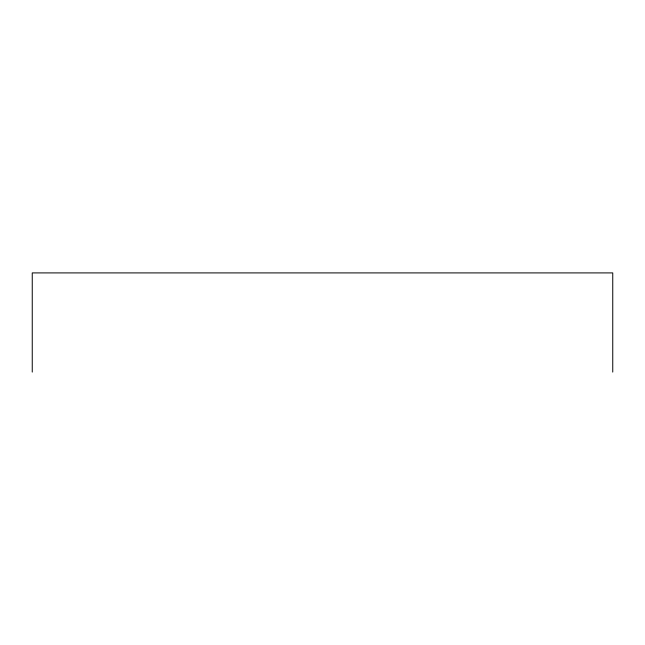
<?xml version="1.0" encoding="UTF-8"?>
<svg xmlns="http://www.w3.org/2000/svg" width="645" height="645" viewBox="0 0 645 645"><rect width="100%" height="100%" fill="white"/><g stroke="black" fill="none" stroke-linecap="round" stroke-linejoin="round"><path stroke-width="0.97" d="M612.75 372.092L612.75 272.908L32.25 272.908L32.25 372.092"/></g></svg>
